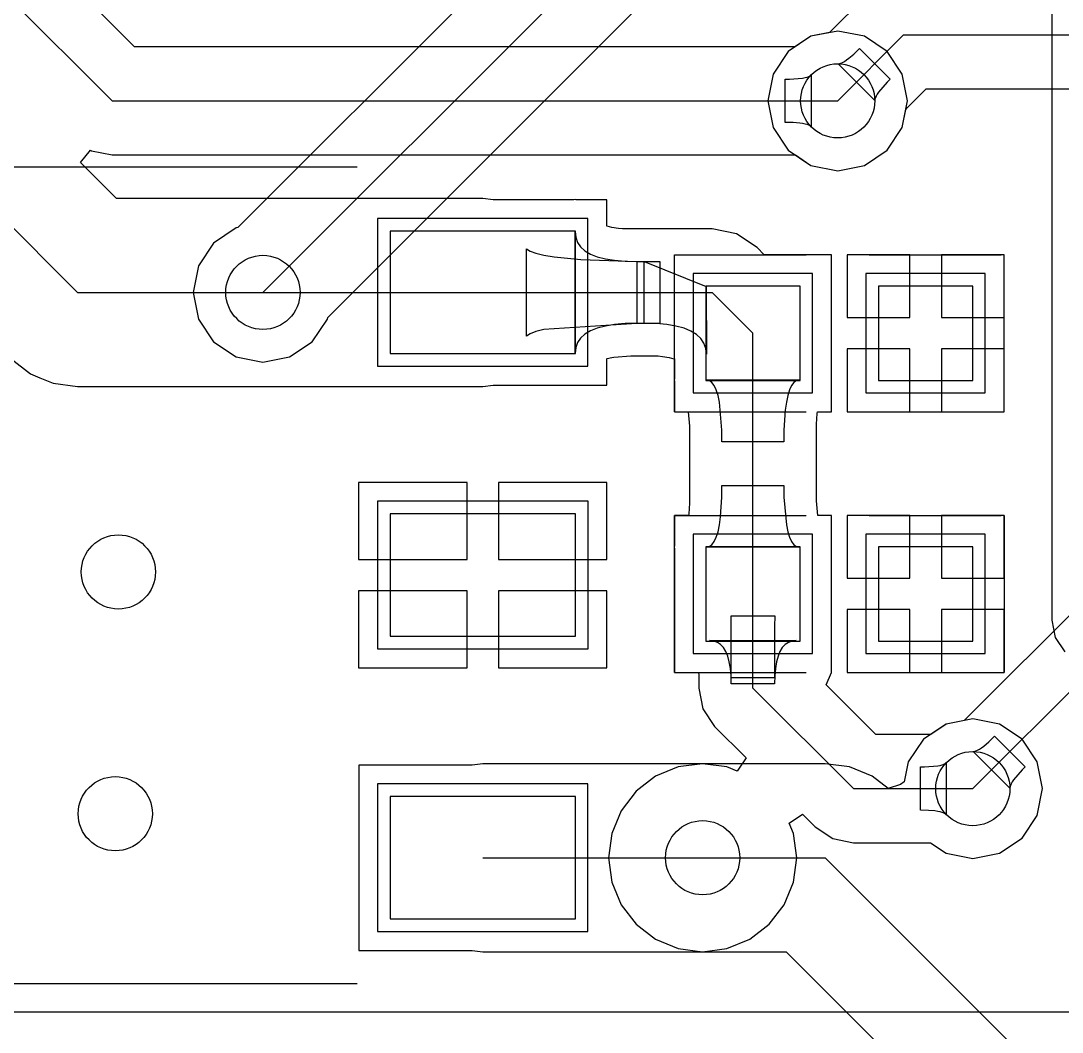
# Model space of a CAD drawing. Header units: millimetres. Extents: x 73 to 121, y 30 to 140.
# Drawn here: x 97.81 to 106.23, y 71.23 to 79.41 of the extents above; entities that cross this region are included whole.
import ezdxf

# ---------------------------------------------------------------- set-up
doc = ezdxf.new("R2010")
doc.units = ezdxf.units.MM
for name, color, linetype in [('BottomLayer', 5, 'Continuous'), ('MultiLayer', 9, 'Continuous'), ('TopLayer', 1, 'Continuous'), ('TopOverlay', 2, 'Continuous'), ('TopPaste', 8, 'Continuous'), ('TopSolder', 216, 'Continuous')]:
    doc.layers.add(name, color=color, linetype=linetype)

# ---------------------------------------------------------------- blocks, each defined once
blk = doc.blocks.new('C0603_12')
at = {"layer": 'TopLayer'}
for p, q in [((-0.3556, 0.5588), (-0.3556, -0.2032)), ((0.4064, 0.5588), (-0.3556, 0.5588)), ((0.4064, -0.2032), (0.4064, 0.5588)), ((1.0414, 0.5588), (1.0414, -0.2032)), ((1.8034, 0.5588), (1.0414, 0.5588)), ((1.8034, -0.2032), (1.8034, 0.5588)), ((-0.3556, -0.2032), (0.4064, -0.2032)), ((1.0414, -0.2032), (1.8034, -0.2032))]:
    blk.add_line(p, q, dxfattribs=at)
at = {"layer": 'TopOverlay'}
for p, q in [((-0.6096, 0.8128), (0.4572, 0.8128)), ((-0.6096, -0.4572), (-0.6096, 0.8128)), ((0.9652, 0.8128), (2.032, 0.8128)), ((2.0574, -0.4572), (2.0574, 0.8128)), ((-0.6096, -0.4572), (0.4572, -0.4572)), ((0.9652, -0.4572), (2.032, -0.4572))]:
    blk.add_line(p, q, dxfattribs=at)
at = {"layer": 'TopPaste'}
for p, q in [((-0.3556, 0.5588), (-0.3556, -0.2032)), ((0.4064, 0.5588), (-0.3556, 0.5588)), ((0.4064, -0.2032), (0.4064, 0.5588)), ((1.0414, 0.5588), (1.0414, -0.2032)), ((1.8034, 0.5588), (1.0414, 0.5588)), ((1.8034, -0.2032), (1.8034, 0.5588)), ((-0.3556, -0.2032), (0.4064, -0.2032)), ((1.0414, -0.2032), (1.8034, -0.2032))]:
    blk.add_line(p, q, dxfattribs=at)
at = {"layer": 'TopSolder'}
for p, q in [((-0.4572, 0.6604), (-0.4572, -0.3048)), ((0.508, 0.6604), (-0.4572, 0.6604)), ((0.508, -0.3048), (0.508, 0.6604)), ((0.9398, 0.6604), (0.9398, -0.3048)), ((1.905, 0.6604), (0.9398, 0.6604)), ((1.905, -0.3048), (1.905, 0.6604)), ((-0.4572, -0.3048), (0.508, -0.3048)), ((0.9398, -0.3048), (1.905, -0.3048))]:
    blk.add_line(p, q, dxfattribs=at)
blk = doc.blocks.new('C0603_13')
at = {"layer": 'TopLayer'}
for p, q in [((-0.3556, 0.5588), (-0.3556, -0.2032)), ((0.4064, 0.5588), (-0.3556, 0.5588)), ((0.4064, -0.2032), (0.4064, 0.5588)), ((1.0414, 0.5588), (1.0414, -0.2032)), ((1.8034, 0.5588), (1.0414, 0.5588)), ((1.8034, -0.2032), (1.8034, 0.5588)), ((-0.3556, -0.2032), (0.4064, -0.2032)), ((1.0414, -0.2032), (1.8034, -0.2032))]:
    blk.add_line(p, q, dxfattribs=at)
at = {"layer": 'TopOverlay'}
for p, q in [((-0.6096, 0.8128), (0.4572, 0.8128)), ((-0.6096, -0.4572), (-0.6096, 0.8128)), ((0.9652, 0.8128), (2.032, 0.8128)), ((2.0574, 0.8128), (2.0574, -0.4572)), ((-0.6096, -0.4572), (0.4572, -0.4572)), ((0.9652, -0.4572), (2.032, -0.4572))]:
    blk.add_line(p, q, dxfattribs=at)
at = {"layer": 'TopPaste'}
for p, q in [((-0.3556, 0.5588), (-0.3556, -0.2032)), ((0.4064, 0.5588), (-0.3556, 0.5588)), ((0.4064, -0.2032), (0.4064, 0.5588)), ((1.0414, 0.5588), (1.0414, -0.2032)), ((1.8034, 0.5588), (1.0414, 0.5588)), ((1.8034, -0.2032), (1.8034, 0.5588)), ((-0.3556, -0.2032), (0.4064, -0.2032)), ((1.0414, -0.2032), (1.8034, -0.2032))]:
    blk.add_line(p, q, dxfattribs=at)
at = {"layer": 'TopSolder'}
for p, q in [((-0.4572, 0.6604), (-0.4572, -0.3048)), ((0.508, 0.6604), (-0.4572, 0.6604)), ((0.508, -0.3048), (0.508, 0.6604)), ((0.9398, 0.6604), (0.9398, -0.3048)), ((1.905, 0.6604), (0.9398, 0.6604)), ((1.905, -0.3048), (1.905, 0.6604)), ((-0.4572, -0.3048), (0.508, -0.3048)), ((0.9398, -0.3048), (1.905, -0.3048))]:
    blk.add_line(p, q, dxfattribs=at)
blk = doc.blocks.new('LM39100_61')
at = {"layer": 'TopLayer'}
for p, q in [((-1.5892, 3.8235), (-1.5892, 2.3249)), ((1.6908, 3.8235), (-1.5892, 3.8235)), ((1.6908, 2.3249), (1.6908, 3.8235)), ((-1.5892, 2.3249), (1.6908, 2.3249)), ((-2.7305, -2.4765), (-2.7305, -3.9751)), ((-1.7399, -2.4765), (-2.7305, -2.4765)), ((-1.7399, -3.9751), (-1.7399, -2.4765)), ((-0.4442, -2.4758), (-0.4442, -3.9758)), ((0.5458, -2.4758), (-0.4442, -2.4758)), ((0.5458, -3.9758), (0.5458, -2.4758)), ((1.8415, -2.4765), (1.8415, -3.9751)), ((2.8321, -2.4765), (1.8415, -2.4765)), ((2.8321, -3.9751), (2.8321, -2.4765)), ((-2.7305, -3.9751), (-1.7399, -3.9751)), ((-0.4442, -3.9758), (0.5458, -3.9758)), ((1.8415, -3.9751), (2.8321, -3.9751))]:
    blk.add_line(p, q, dxfattribs=at)
at = {"layer": 'TopOverlay'}
for p, q in [((-3.2512, 1.8542), (-2.2352, 1.8542)), ((-3.2512, 1.8542), (-3.2512, -2.2098)), ((2.3368, 1.8542), (3.3528, 1.8542)), ((3.3528, 1.8542), (3.3528, -2.2098))]:
    blk.add_line(p, q, dxfattribs=at)
at = {"layer": 'TopPaste'}
for p, q in [((-1.5892, 3.8235), (-1.5892, 2.3249)), ((1.6908, 3.8235), (-1.5892, 3.8235)), ((1.6908, 2.3249), (1.6908, 3.8235)), ((-1.5892, 2.3249), (1.6908, 2.3249)), ((-2.7305, -2.4765), (-2.7305, -3.9751)), ((-1.7399, -2.4765), (-2.7305, -2.4765)), ((-1.7399, -3.9751), (-1.7399, -2.4765)), ((-0.4442, -2.4758), (-0.4442, -3.9758)), ((0.5458, -2.4758), (-0.4442, -2.4758)), ((0.5458, -3.9758), (0.5458, -2.4758)), ((1.8415, -2.4765), (1.8415, -3.9751)), ((2.8321, -2.4765), (1.8415, -2.4765)), ((2.8321, -3.9751), (2.8321, -2.4765)), ((-2.7305, -3.9751), (-1.7399, -3.9751)), ((-0.4442, -3.9758), (0.5458, -3.9758)), ((1.8415, -3.9751), (2.8321, -3.9751))]:
    blk.add_line(p, q, dxfattribs=at)
at = {"layer": 'TopSolder'}
for p, q in [((-1.6908, 3.9251), (-1.6908, 2.2233)), ((1.7924, 3.9251), (-1.6908, 3.9251)), ((1.7924, 2.2233), (1.7924, 3.9251)), ((-1.6908, 2.2233), (1.7924, 2.2233)), ((-2.8321, -2.3749), (-2.8321, -4.0767)), ((-1.6383, -2.3749), (-2.8321, -2.3749)), ((-1.6383, -4.0767), (-1.6383, -2.3749)), ((-0.5458, -2.3742), (-0.5458, -4.0774)), ((0.6474, -2.3742), (-0.5458, -2.3742)), ((0.6474, -4.0774), (0.6474, -2.3742)), ((1.7399, -2.3749), (1.7399, -4.0767)), ((2.9337, -2.3749), (1.7399, -2.3749)), ((2.9337, -4.0767), (2.9337, -2.3749)), ((-2.8321, -4.0767), (-1.6383, -4.0767)), ((-0.5458, -4.0774), (0.6474, -4.0774)), ((1.7399, -4.0767), (2.9337, -4.0767))]:
    blk.add_line(p, q, dxfattribs=at)

msp = doc.modelspace()

# ---------------------------------------------------------------- linework, layer by layer
at = {"layer": 'BottomLayer'}
for p, q in [((102.6355, 80.8071), (99.5691, 77.7407)), ((99.7712, 77.216), (103.1494, 80.5942)), ((100.2959, 77.0139), (103.5128, 80.2308)), ((104.6435, 79.6081), (104.3532, 79.3178)), ((104.2032, 79.2873), (104.02, 79.1648)), ((104.3521, 79.3169), (104.2032, 79.2873)), ((104.3532, 79.3178), (104.3521, 79.3169)), ((104.4194, 78.7654), (104.9528, 79.2988)), ((104.9528, 79.2988), (109.4232, 79.2988)), ((104.02, 79.1648), (103.8975, 78.9816)), ((104.5487, 79.1442), (104.5952, 79.1887)), ((104.5952, 79.1887), (104.8427, 78.9412)), ((104.445, 79.0702), (104.4585, 79.0763)), ((104.4585, 79.0763), (104.4736, 79.0849)), ((104.4736, 79.0849), (104.4901, 79.096)), ((104.4901, 79.096), (104.5081, 79.1095)), ((104.5081, 79.1095), (104.5487, 79.1442)), ((104.4224, 79.0654), (104.433, 79.0665)), ((104.7194, 78.7684), (104.4224, 79.0654)), ((104.433, 79.0665), (104.445, 79.0702)), ((103.8975, 78.9816), (103.8545, 78.7654)), ((104.8192, 78.9172), (104.75, 78.8361)), ((104.8427, 78.9412), (104.8192, 78.9172)), ((104.75, 78.8361), (104.7389, 78.8196)), ((104.9842, 78.7116), (105.134, 78.8614)), ((105.134, 78.8614), (109.0794, 78.8614)), ((103.8545, 78.7654), (103.8975, 78.5492)), ((104.7205, 78.779), (104.7194, 78.7684)), ((104.7242, 78.791), (104.7205, 78.779)), ((104.7303, 78.8045), (104.7242, 78.791)), ((104.7389, 78.8196), (104.7303, 78.8045)), ((104.9413, 78.5492), (104.9703, 78.6954)), ((104.9703, 78.6954), (104.9842, 78.7116)), ((103.8975, 78.5492), (104.02, 78.366)), ((104.8188, 78.366), (104.9413, 78.5492)), ((104.02, 78.366), (104.2032, 78.2435)), ((104.6356, 78.2435), (104.8188, 78.366)), ((104.2032, 78.2435), (104.4194, 78.2005)), ((104.4194, 78.2005), (104.6356, 78.2435)), ((99.555, 77.7379), (99.3718, 77.6154)), ((99.5691, 77.7407), (99.555, 77.7379)), ((99.3718, 77.6154), (99.2493, 77.4322)), ((99.2493, 77.4322), (99.2063, 77.216)), ((99.2063, 77.216), (99.2493, 76.9998)), ((99.2493, 76.9998), (99.3718, 76.8166)), ((100.1706, 76.8166), (100.2931, 76.9998)), ((100.2931, 76.9998), (100.2959, 77.0139)), ((99.3718, 76.8166), (99.555, 76.6941)), ((99.9874, 76.6941), (100.1706, 76.8166)), ((99.555, 76.6941), (99.7712, 76.6511)), ((99.7712, 76.6511), (99.9874, 76.6941)), ((107.8428, 76.1526), (105.4454, 73.7552)), ((105.5116, 73.2028), (108.2802, 75.9714)), ((105.2954, 73.7247), (105.1122, 73.6022)), ((105.4443, 73.7543), (105.2954, 73.7247)), ((105.4454, 73.7552), (105.4443, 73.7543)), ((105.1122, 73.6022), (104.9897, 73.419)), ((105.6409, 73.5816), (105.6874, 73.6261)), ((105.6874, 73.6261), (105.9349, 73.3786)), ((105.5507, 73.5137), (105.5658, 73.5223)), ((105.5658, 73.5223), (105.5823, 73.5334)), ((105.5823, 73.5334), (105.6003, 73.5469)), ((105.6003, 73.5469), (105.6409, 73.5816)), ((105.5146, 73.5028), (105.5252, 73.5039)), ((105.8116, 73.2058), (105.5146, 73.5028)), ((105.5252, 73.5039), (105.5372, 73.5076)), ((105.5372, 73.5076), (105.5507, 73.5137)), ((103.1304, 73.3786), (102.9469, 73.3026)), ((103.3272, 73.4045), (103.1304, 73.3786)), ((104.3178, 73.4045), (103.3272, 73.4045)), ((104.5146, 73.3786), (104.3178, 73.4045)), ((104.6981, 73.3026), (104.5146, 73.3786)), ((104.9897, 73.419), (104.9579, 73.259)), ((105.9114, 73.3546), (105.8422, 73.2735)), ((105.9349, 73.3786), (105.9114, 73.3546)), ((102.9469, 73.3026), (102.7894, 73.1818)), ((104.8269, 73.2037), (104.6981, 73.3026)), ((105.8422, 73.2735), (105.8311, 73.257)), ((102.7894, 73.1818), (102.6686, 73.0243)), ((104.9263, 73.2352), (104.8269, 73.2037)), ((104.9579, 73.259), (104.9263, 73.2352)), ((105.8127, 73.2164), (105.8116, 73.2058)), ((105.8164, 73.2284), (105.8127, 73.2164)), ((105.8225, 73.2419), (105.8164, 73.2284)), ((105.8311, 73.257), (105.8225, 73.2419)), ((102.6686, 73.0243), (102.5926, 72.8408)), ((102.5926, 72.8408), (102.5667, 72.644)), ((102.5667, 72.644), (102.5926, 72.4472)), ((103.3272, 72.644), (104.3178, 72.644)), ((104.3178, 72.644), (107.5182, 69.4436)), ((102.5926, 72.4472), (102.6686, 72.2637)), ((102.6686, 72.2637), (102.7894, 72.1062)), ((102.7894, 72.1062), (102.9469, 71.9854)), ((102.9469, 71.9854), (103.1304, 71.9094)), ((103.1304, 71.9094), (103.3272, 71.8835)), ((103.3272, 71.8835), (104.0028, 71.8835)), ((104.0028, 71.8835), (106.7577, 69.1286))]:
    msp.add_line(p, q, dxfattribs=at)
for centre in [(104.4194, 78.7654), (99.7712, 77.216), (98.6028, 74.9554), (105.5116, 73.2028), (98.5774, 72.9996), (103.3272, 72.644)]:
    msp.add_circle(centre, 0.3, dxfattribs=at)
at = {"layer": 'MultiLayer'}
for centre in [(104.4194, 78.7654), (99.7712, 77.216), (98.6028, 74.9554), (105.5116, 73.2028), (98.5774, 72.9996), (103.3272, 72.644)]:
    msp.add_circle(centre, 0.3, dxfattribs=at)
at = {"layer": 'TopLayer'}
for p, q in [((98.7332, 79.2028), (97.6258, 80.3102)), ((97.1042, 80.2132), (98.552, 78.7654)), ((106.1513, 79.495), (106.1513, 74.5644)), ((104.4194, 79.3303), (104.2032, 79.2873)), ((104.6356, 79.2873), (104.4194, 79.3303)), ((104.2032, 79.2873), (104.0794, 79.2045)), ((104.8188, 79.1648), (104.6356, 79.2873)), ((104.0581, 79.2028), (98.7332, 79.2028)), ((104.0794, 79.2045), (104.0581, 79.2028)), ((104.9413, 78.9816), (104.8188, 79.1648)), ((103.9957, 78.9404), (104.0293, 78.9407)), ((103.9957, 78.5904), (103.9957, 78.9404)), ((104.0293, 78.9407), (104.1356, 78.9491)), ((104.1356, 78.9491), (104.1552, 78.953)), ((104.1552, 78.953), (104.1719, 78.9575)), ((104.1719, 78.9575), (104.1858, 78.9628)), ((104.1858, 78.9628), (104.1969, 78.9687)), ((104.1969, 78.9687), (104.2052, 78.9754)), ((104.2052, 78.9754), (104.2052, 78.5554)), ((104.9843, 78.7654), (104.9413, 78.9816)), ((98.552, 78.7654), (104.4194, 78.7654)), ((104.9413, 78.5492), (104.9843, 78.7654)), ((104.0601, 78.589), (103.9957, 78.5904)), ((104.1133, 78.5848), (104.0601, 78.589)), ((104.1356, 78.5817), (104.1133, 78.5848)), ((104.1552, 78.5778), (104.1356, 78.5817)), ((104.1719, 78.5733), (104.1552, 78.5778)), ((104.1858, 78.568), (104.1719, 78.5733)), ((104.1969, 78.5621), (104.1858, 78.568)), ((104.2052, 78.5554), (104.1969, 78.5621)), ((104.8188, 78.366), (104.9413, 78.5492)), ((97.1042, 78.3844), (98.2726, 77.216)), ((98.2971, 78.267), (98.378, 78.3657)), ((98.378, 78.3657), (98.3846, 78.3613)), ((98.3846, 78.3613), (98.552, 78.328)), ((98.552, 78.328), (104.0756, 78.328)), ((104.0756, 78.328), (104.077, 78.3279)), ((104.077, 78.3279), (104.2032, 78.2435)), ((104.6356, 78.2435), (104.8188, 78.366)), ((98.5876, 77.9765), (98.2971, 78.267)), ((104.2032, 78.2435), (104.4194, 78.2005)), ((104.4194, 78.2005), (104.6356, 78.2435)), ((101.5492, 77.9765), (98.5876, 77.9765)), ((101.6343, 77.9653), (101.5492, 77.9765)), ((102.2662, 77.9653), (101.6343, 77.9653)), ((102.2675, 77.9657), (102.2662, 77.9653)), ((102.2722, 77.9653), (102.2675, 77.9657)), ((102.2858, 77.9653), (102.2722, 77.9653)), ((102.2955, 77.9672), (102.2858, 77.9653)), ((102.3051, 77.9653), (102.2955, 77.9672)), ((102.5525, 77.9653), (102.3051, 77.9653)), ((102.5525, 77.7528), (102.5525, 77.9653)), ((102.5562, 77.7514), (102.5525, 77.7528)), ((102.5939, 77.7415), (102.5562, 77.7514)), ((102.6472, 77.7329), (102.5939, 77.7415)), ((102.6793, 77.7302), (102.6472, 77.7329)), ((102.6875, 77.7299), (102.6793, 77.7302)), ((103.4034, 77.7299), (102.6875, 77.7299)), ((103.6001, 77.6908), (103.4034, 77.7299)), ((102.2955, 76.7237), (102.2955, 77.7083)), ((102.2955, 77.7083), (102.3005, 77.6622)), ((102.3005, 77.6622), (102.3155, 77.621)), ((103.7668, 77.5794), (103.6001, 77.6908)), ((101.9025, 76.8622), (101.9025, 77.5698)), ((101.9025, 77.5698), (101.932, 77.5501)), ((102.3155, 77.621), (102.3405, 77.5847)), ((102.3405, 77.5847), (102.3755, 77.5532)), ((103.8253, 77.5208), (103.7668, 77.5794)), ((101.932, 77.5501), (101.979, 77.5324)), ((101.979, 77.5324), (102.0433, 77.5169)), ((102.0433, 77.5169), (102.1252, 77.5034)), ((102.1252, 77.5034), (102.3411, 77.4826)), ((102.3411, 77.4826), (102.7958, 77.467)), ((102.3755, 77.5532), (102.4205, 77.5266)), ((102.4205, 77.5266), (102.4755, 77.5048)), ((102.4755, 77.5048), (102.5405, 77.4878)), ((102.5405, 77.4878), (102.6155, 77.4757)), ((102.6155, 77.4757), (102.7004, 77.4684)), ((104.3686, 77.5208), (103.8253, 77.5208)), ((104.3686, 76.5175), (104.3686, 77.5208)), ((105.0036, 77.5208), (104.4956, 77.5208)), ((104.4956, 77.5208), (104.4956, 77.0128)), ((105.0036, 77.0128), (105.0036, 77.5208)), ((105.7656, 77.5208), (105.2576, 77.5208)), ((105.2576, 77.5208), (105.2576, 77.0128)), ((105.7656, 77.0128), (105.7656, 77.5208)), ((102.7004, 77.4684), (102.7955, 77.466)), ((102.7955, 77.466), (102.7955, 76.966)), ((102.7958, 77.467), (102.9822, 77.466)), ((102.8556, 76.966), (102.8556, 77.466)), ((102.8556, 77.466), (103.3556, 77.2638)), ((102.9822, 77.466), (102.9822, 76.966)), ((103.3556, 77.2638), (103.3587, 76.716)), ((98.2726, 77.216), (99.7712, 77.216)), ((99.7712, 77.216), (101.5492, 77.216)), ((101.5492, 77.216), (103.4034, 77.216)), ((103.4034, 77.216), (103.7336, 76.8858)), ((104.4956, 77.0128), (105.0036, 77.0128)), ((105.2576, 77.0128), (105.7656, 77.0128)), ((101.979, 76.8996), (101.932, 76.8819)), ((102.0433, 76.9151), (101.979, 76.8996)), ((102.7958, 76.965), (102.0433, 76.9151)), ((102.4205, 76.9054), (102.3755, 76.8788)), ((102.4755, 76.9272), (102.4205, 76.9054)), ((102.5405, 76.9442), (102.4755, 76.9272)), ((102.6155, 76.9563), (102.5405, 76.9442)), ((102.7004, 76.9636), (102.6155, 76.9563)), ((102.7955, 76.966), (102.7004, 76.9636)), ((102.9822, 76.966), (102.7958, 76.965)), ((102.951, 76.9635), (102.8556, 76.966)), ((103.0363, 76.956), (102.951, 76.9635)), ((103.1116, 76.9435), (103.0363, 76.956)), ((103.1769, 76.926), (103.1116, 76.9435)), ((103.2322, 76.9035), (103.1769, 76.926)), ((103.2775, 76.876), (103.2322, 76.9035)), ((103.7336, 74.7776), (103.7336, 76.8858)), ((101.932, 76.8819), (101.9025, 76.8622)), ((102.3155, 76.811), (102.3005, 76.7698)), ((102.3405, 76.8473), (102.3155, 76.811)), ((102.3755, 76.8788), (102.3405, 76.8473)), ((103.3128, 76.8435), (103.2775, 76.876)), ((103.3381, 76.806), (103.3128, 76.8435)), ((103.3534, 76.7635), (103.3381, 76.806)), ((102.3005, 76.7698), (102.2955, 76.7237)), ((103.3587, 76.716), (103.3534, 76.7635)), ((105.0036, 76.7588), (104.4956, 76.7588)), ((104.4956, 76.7588), (104.4956, 76.2508)), ((105.0036, 76.2508), (105.0036, 76.7588)), ((105.7656, 76.7588), (105.2576, 76.7588)), ((105.2576, 76.7588), (105.2576, 76.2508)), ((105.7656, 76.2508), (105.7656, 76.7588)), ((97.7348, 76.6782), (97.8923, 76.5574)), ((102.5525, 76.6792), (102.5562, 76.6807)), ((102.5525, 76.4667), (102.5525, 76.6792)), ((102.5562, 76.6807), (102.5939, 76.6905)), ((102.5939, 76.6905), (102.6102, 76.6931)), ((102.6102, 76.6931), (102.746, 76.7021)), ((102.746, 76.7021), (102.9669, 76.7021)), ((102.9669, 76.7021), (103.0037, 76.6989)), ((103.0037, 76.6989), (103.0568, 76.6901)), ((103.0568, 76.6901), (103.0943, 76.68)), ((103.0943, 76.68), (103.0986, 76.6783)), ((103.0986, 76.6783), (103.0986, 76.5175)), ((97.8923, 76.5574), (97.9683, 76.5259)), ((97.9683, 76.5259), (98.0758, 76.4814)), ((98.0758, 76.4814), (98.2726, 76.4555)), ((101.5492, 76.4555), (101.6343, 76.4667)), ((101.6343, 76.4667), (102.2662, 76.4667)), ((102.2662, 76.4667), (102.2675, 76.4663)), ((102.2675, 76.4663), (102.2722, 76.4667)), ((102.2722, 76.4667), (102.2858, 76.4667)), ((102.2858, 76.4667), (102.2955, 76.4648)), ((102.2955, 76.4648), (102.3051, 76.4667)), ((102.3051, 76.4667), (102.5525, 76.4667)), ((103.0986, 76.5175), (103.0967, 76.5078)), ((103.0967, 76.5078), (103.0986, 76.4982)), ((103.0986, 76.4982), (103.0986, 76.2508)), ((103.38, 76.5028), (103.3556, 76.5078)), ((103.3556, 76.5078), (104.1116, 76.5078)), ((103.4017, 76.4878), (103.38, 76.5028)), ((103.4209, 76.4628), (103.4017, 76.4878)), ((103.4375, 76.4278), (103.4209, 76.4628)), ((104.0463, 76.4628), (104.0297, 76.4278)), ((104.0655, 76.4878), (104.0463, 76.4628)), ((104.0872, 76.5028), (104.0655, 76.4878)), ((104.1116, 76.5078), (104.0872, 76.5028)), ((104.3705, 76.5078), (104.3686, 76.5175)), ((104.3686, 76.4982), (104.3705, 76.5078)), ((104.3686, 76.2508), (104.3686, 76.4982)), ((98.2726, 76.4555), (101.5492, 76.4555)), ((103.4516, 76.3828), (103.4375, 76.4278)), ((103.4631, 76.3278), (103.4516, 76.3828)), ((104.0156, 76.3828), (104.0041, 76.3278)), ((104.0297, 76.4278), (104.0156, 76.3828)), ((103.4823, 76.1029), (103.4631, 76.3278)), ((104.0041, 76.3278), (103.9951, 76.2628)), ((103.0986, 76.2508), (103.2098, 76.2508)), ((103.2098, 76.2508), (103.2197, 76.1342)), ((103.9951, 76.2628), (103.9849, 76.1029)), ((104.2475, 76.1511), (104.253, 76.2369)), ((104.253, 76.2369), (104.2549, 76.2508)), ((104.2549, 76.2508), (104.3686, 76.2508)), ((104.4956, 76.2508), (105.0036, 76.2508)), ((105.2576, 76.2508), (105.7656, 76.2508)), ((103.2197, 76.1342), (103.2197, 75.5123)), ((104.2475, 75.5292), (104.2475, 76.1511)), ((103.4836, 76.0078), (103.4823, 76.1029)), ((103.9849, 76.1029), (103.9836, 76.0078)), ((103.9836, 76.0078), (103.4836, 76.0078)), ((101.4222, 75.679), (100.5452, 75.679)), ((100.5452, 75.679), (100.5452, 75.057)), ((101.4222, 75.057), (101.4222, 75.679)), ((102.5532, 75.679), (101.6762, 75.679)), ((101.6762, 75.679), (101.6762, 75.057)), ((102.5532, 75.057), (102.5532, 75.679)), ((103.4823, 75.5605), (103.4836, 75.6556)), ((103.4836, 75.6556), (103.9836, 75.6556)), ((103.9836, 75.6556), (103.9849, 75.5605)), ((103.4721, 75.4006), (103.4823, 75.5605)), ((103.9849, 75.5605), (104.0041, 75.3356)), ((103.2197, 75.5123), (103.2142, 75.4265)), ((104.2574, 75.4126), (104.2475, 75.5292)), ((103.2123, 75.4126), (103.0986, 75.4126)), ((103.0986, 75.4126), (103.0986, 75.1652)), ((103.2142, 75.4265), (103.2123, 75.4126)), ((103.4631, 75.3356), (103.4721, 75.4006)), ((104.3686, 75.4126), (104.2574, 75.4126)), ((104.3686, 75.1652), (104.3686, 75.4126)), ((105.0036, 75.4126), (104.4956, 75.4126)), ((104.4956, 75.4126), (104.4956, 74.9046)), ((105.0036, 74.9046), (105.0036, 75.4126)), ((105.7656, 75.4126), (105.2576, 75.4126)), ((105.2576, 75.4126), (105.2576, 74.9046)), ((105.7656, 74.9046), (105.7656, 75.4126)), ((103.4516, 75.2806), (103.4631, 75.3356)), ((104.0041, 75.3356), (104.0156, 75.2806)), ((103.4017, 75.1756), (103.4209, 75.2006)), ((103.4209, 75.2006), (103.4375, 75.2356)), ((103.4375, 75.2356), (103.4516, 75.2806)), ((104.0156, 75.2806), (104.0297, 75.2356)), ((104.0297, 75.2356), (104.0463, 75.2006)), ((104.0463, 75.2006), (104.0655, 75.1756)), ((103.0986, 75.1652), (103.0967, 75.1556)), ((103.0967, 75.1556), (103.0986, 75.1459)), ((103.0986, 75.1459), (103.0986, 74.1426)), ((103.3556, 75.1556), (103.38, 75.1606)), ((104.1116, 75.1556), (103.3556, 75.1556)), ((103.38, 75.1606), (103.4017, 75.1756)), ((104.0655, 75.1756), (104.0872, 75.1606)), ((104.0872, 75.1606), (104.1116, 75.1556)), ((104.3705, 75.1556), (104.3686, 75.1652)), ((104.3686, 75.1459), (104.3705, 75.1556)), ((104.3686, 74.1426), (104.3686, 75.1459)), ((100.5452, 75.057), (101.4222, 75.057)), ((101.6762, 75.057), (102.5532, 75.057)), ((104.4956, 74.9046), (105.0036, 74.9046)), ((105.2576, 74.9046), (105.7656, 74.9046)), ((101.4222, 74.803), (100.5452, 74.803)), ((100.5452, 74.803), (100.5452, 74.181)), ((101.4222, 74.181), (101.4222, 74.803)), ((102.5532, 74.803), (101.6762, 74.803)), ((101.6762, 74.803), (101.6762, 74.181)), ((102.5532, 74.181), (102.5532, 74.803)), ((103.7336, 74.0156), (103.7336, 74.7776)), ((105.0036, 74.6506), (104.4956, 74.6506)), ((104.4956, 74.6506), (104.4956, 74.1426)), ((105.0036, 74.1426), (105.0036, 74.6506)), ((105.7656, 74.6506), (105.2576, 74.6506)), ((105.2576, 74.6506), (105.2576, 74.1426)), ((105.7656, 74.1426), (105.7656, 74.6506)), ((103.5586, 74.0991), (103.5567, 74.6009)), ((103.5567, 74.6009), (103.9105, 74.6009)), ((103.9101, 74.5956), (103.9093, 74.5197)), ((103.9105, 74.6009), (103.9101, 74.5956)), ((106.1513, 74.5644), (106.1787, 74.4263)), ((103.9093, 74.5197), (103.9086, 74.0991)), ((103.4169, 74.3961), (103.3836, 74.3996)), ((103.3836, 74.3996), (104.0836, 74.3996)), ((103.4466, 74.3856), (103.4169, 74.3961)), ((103.4729, 74.3681), (103.4466, 74.3856)), ((103.4956, 74.3436), (103.4729, 74.3681)), ((103.9943, 74.3681), (103.9716, 74.3436)), ((104.0206, 74.3856), (103.9943, 74.3681)), ((104.0503, 74.3961), (104.0206, 74.3856)), ((104.0836, 74.3996), (104.0503, 74.3961)), ((106.1787, 74.4263), (106.257, 74.3092)), ((103.5149, 74.3121), (103.4956, 74.3436)), ((103.5306, 74.2736), (103.5149, 74.3121)), ((103.5429, 74.2281), (103.5306, 74.2736)), ((103.9366, 74.2736), (103.9243, 74.2281)), ((103.9523, 74.3121), (103.9366, 74.2736)), ((103.9716, 74.3436), (103.9523, 74.3121)), ((103.5516, 74.1756), (103.5429, 74.2281)), ((103.9243, 74.2281), (103.9156, 74.1756)), ((100.5452, 74.181), (101.4222, 74.181)), ((101.6762, 74.181), (102.5532, 74.181)), ((103.0986, 74.1426), (103.2945, 74.1426)), ((103.2945, 74.1426), (103.2962, 74.1238)), ((103.2962, 74.1238), (103.2962, 74.0156)), ((103.5569, 74.1161), (103.5516, 74.1756)), ((103.5586, 74.0496), (103.5569, 74.1161)), ((103.9103, 74.1161), (103.9086, 74.0496)), ((103.9156, 74.1756), (103.9103, 74.1161)), ((104.3266, 74.0412), (104.3686, 74.1426)), ((104.3686, 74.1426), (104.3686, 74.1426)), ((104.4956, 74.1426), (105.0036, 74.1426)), ((105.2576, 74.1426), (105.7656, 74.1426)), ((103.9086, 74.0991), (103.5586, 74.0991)), ((103.9086, 74.0496), (103.5586, 74.0496)), ((104.7276, 73.6402), (104.3266, 74.0412)), ((103.2962, 74.0156), (103.3295, 73.8482)), ((103.7336, 74.0156), (104.5464, 73.2028)), ((103.3295, 73.8482), (103.4243, 73.7063)), ((103.4243, 73.7063), (103.6786, 73.452)), ((105.2954, 73.7247), (105.1716, 73.6419)), ((105.5116, 73.7677), (105.2954, 73.7247)), ((105.7278, 73.7247), (105.5116, 73.7677)), ((105.911, 73.6022), (105.7278, 73.7247)), ((105.1503, 73.6402), (104.7276, 73.6402)), ((105.1716, 73.6419), (105.1503, 73.6402)), ((106.0335, 73.419), (105.911, 73.6022)), ((103.6786, 73.452), (103.6066, 73.3444)), ((101.4641, 73.3933), (100.5459, 73.3933)), ((100.5459, 73.3933), (100.5459, 71.8947)), ((101.5492, 73.4045), (101.4641, 73.3933)), ((103.3272, 73.4045), (101.5492, 73.4045)), ((103.524, 73.3786), (103.3272, 73.4045)), ((103.6066, 73.3444), (103.524, 73.3786)), ((105.0879, 73.3778), (105.1215, 73.3781)), ((105.0879, 73.0278), (105.0879, 73.3778)), ((105.1215, 73.3781), (105.2278, 73.3865)), ((105.2278, 73.3865), (105.2474, 73.3904)), ((105.2474, 73.3904), (105.2641, 73.3949)), ((105.2641, 73.3949), (105.278, 73.4002)), ((105.278, 73.4002), (105.2891, 73.4061)), ((105.2891, 73.4061), (105.2974, 73.4128)), ((105.2974, 73.4128), (105.2974, 72.9928)), ((106.0765, 73.2028), (106.0335, 73.419)), ((104.5464, 73.2028), (105.5116, 73.2028)), ((106.0335, 72.9866), (106.0765, 73.2028)), ((105.1523, 73.0264), (105.0879, 73.0278)), ((105.2055, 73.0222), (105.1523, 73.0264)), ((105.2278, 73.0191), (105.2055, 73.0222)), ((105.2474, 73.0152), (105.2278, 73.0191)), ((105.2641, 73.0107), (105.2474, 73.0152)), ((105.278, 73.0054), (105.2641, 73.0107)), ((104.0276, 72.9234), (104.1352, 72.9954)), ((104.1352, 72.9954), (104.2371, 72.8935)), ((105.2891, 72.9995), (105.278, 73.0054)), ((105.2974, 72.9928), (105.2891, 72.9995)), ((105.911, 72.8034), (106.0335, 72.9866)), ((104.0618, 72.8408), (104.0276, 72.9234)), ((104.2371, 72.8935), (104.379, 72.7987)), ((104.0877, 72.644), (104.0618, 72.8408)), ((104.379, 72.7987), (104.5464, 72.7654)), ((104.5464, 72.7654), (105.1678, 72.7654)), ((105.1678, 72.7654), (105.1692, 72.7653)), ((105.1692, 72.7653), (105.2954, 72.6809)), ((105.7278, 72.6809), (105.911, 72.8034)), ((105.2954, 72.6809), (105.5116, 72.6379)), ((105.5116, 72.6379), (105.7278, 72.6809)), ((101.5492, 72.644), (103.3272, 72.644)), ((104.0618, 72.4472), (104.0877, 72.644)), ((103.9858, 72.2637), (104.0618, 72.4472)), ((103.865, 72.1062), (103.9858, 72.2637)), ((103.7075, 71.9854), (103.865, 72.1062)), ((103.524, 71.9094), (103.7075, 71.9854)), ((100.5459, 71.8947), (101.4641, 71.8947)), ((101.4641, 71.8947), (101.5492, 71.8835)), ((101.5492, 71.8835), (103.3272, 71.8835)), ((103.3272, 71.8835), (103.524, 71.9094)), ((107.4353, 71.3942), (95.885, 71.3942))]:
    msp.add_line(p, q, dxfattribs=at)
for centre in [(104.4194, 78.7654), (99.7712, 77.216), (98.6028, 74.9554), (105.5116, 73.2028), (98.5774, 72.9996), (103.3272, 72.644)]:
    msp.add_circle(centre, 0.3, dxfattribs=at)

# ---------------------------------------------------------------- block references
for name, p, rotation in [('LM39100_61', (98.3234, 74.8792), 90), ('C0603_12', (103.7082, 76.708), 360), ('C0603_13', (103.7082, 74.5998), 360)]:
    msp.add_blockref(name, p, dxfattribs=dict(rotation=rotation))

doc.saveas('drawing.dxf')
